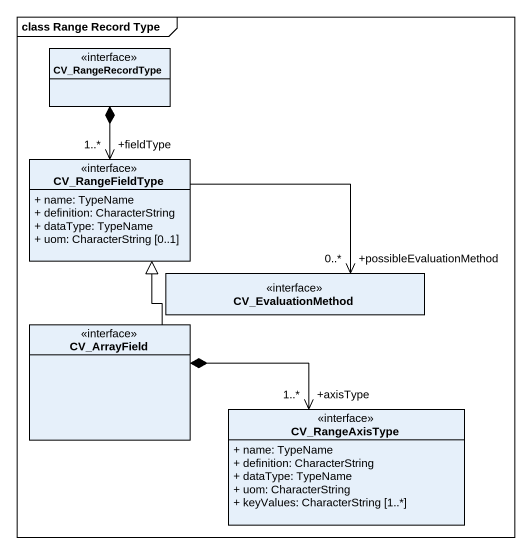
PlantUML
@startuml
mainframe class Range Record Type
hide circle
hide empty members
skinparam classAttributeIconSize 0
class CV_RangeRecordType <<interface>>
class CV_RangeFieldType <<interface>> {
  + name: TypeName
  + definition: CharacterString
  + dataType: TypeName
  + uom: CharacterString [0..1]
}
class CV_EvaluationMethod <<interface>>
class CV_ArrayField <<interface>>
class CV_RangeAxisType <<interface>> {
  + name: TypeName
  + definition: CharacterString
  + dataType: TypeName
  + uom: CharacterString
  + keyValues: CharacterString [1..*]
}
CV_RangeFieldType "+fieldType\n1..*" <-up-* CV_RangeRecordType
CV_EvaluationMethod "+possibleEvaluationMethod\n0..*" <-left- CV_RangeFieldType
CV_ArrayField -up-|> CV_RangeFieldType
CV_RangeAxisType "+axisType\n1..*" <-left-* CV_ArrayField
@enduml
